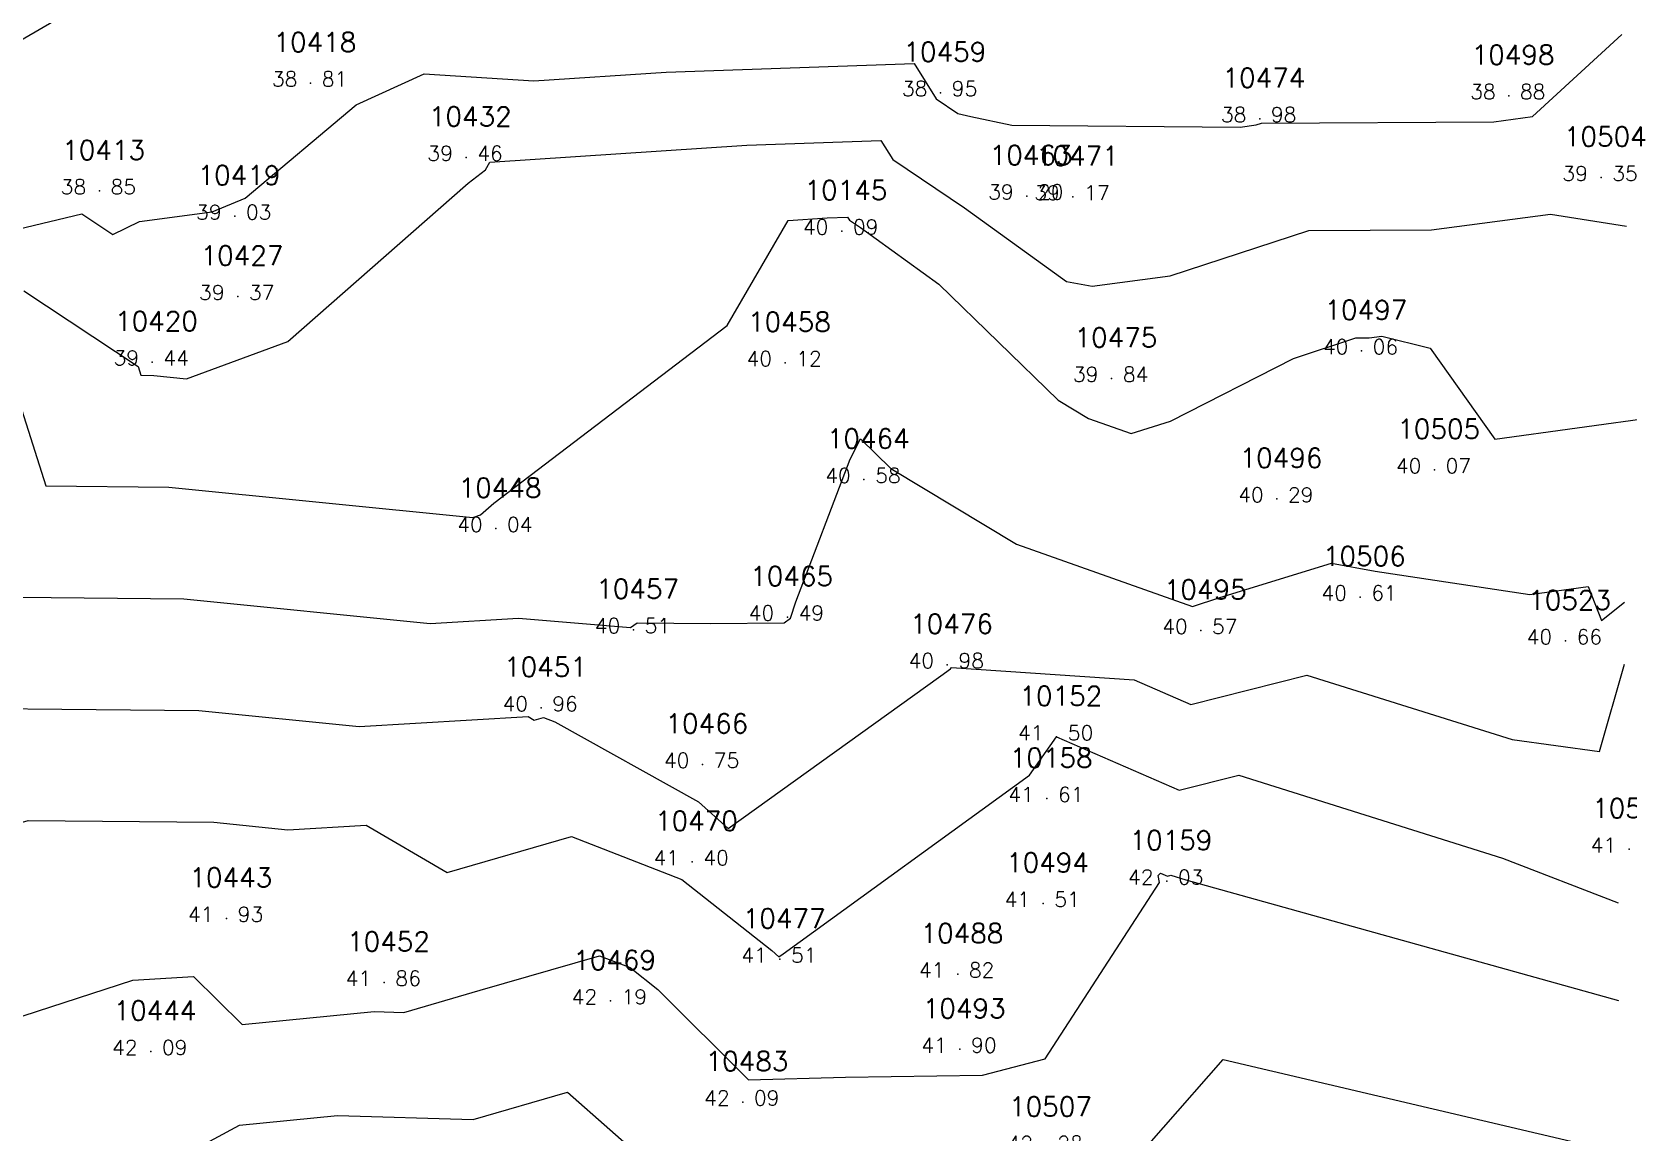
# Model space of a CAD drawing. Header units: millimetres. Extents: x 1412565 to 1412813, y 4931476 to 4931699.
# Drawn here: x 1412605.63 to 1412627.09, y 4931667.24 to 4931682.03 of the extents above; entities that cross this region are included whole.
import ezdxf
from ezdxf.enums import TextEntityAlignment as Align

# ---------------------------------------------------------------- set-up
doc = ezdxf.new("R2010")
doc.units = ezdxf.units.MM
for name, color, linetype in [('CIVIL', 50, 'Continuous'), ('CIVIL-DRAW', 80, 'Continuous'), ('CIVIL-NONAME', 130, 'Continuous'), ('CIVIL-TEXT', 240, 'Continuous'), ('CIVIL-Z', 50, 'Continuous'), ('Tcontours0', 7, 'Continuous'), ('Tcontours1', 7, 'Continuous'), ('Tcontours2', 7, 'Continuous')]:
    doc.layers.add(name, color=color, linetype=linetype)
doc.styles.add('CIVILCADMAIN', font='TXT.SHX')
doc.styles.get("Standard").update_dxf_attribs({"font": 'arial.ttf'})

# ---------------------------------------------------------------- blocks, each defined once
blk = doc.blocks.new('CIVIL-ZZ')
at = {"layer": 'CIVIL-DRAW'}
blk.add_point((0, 0), dxfattribs=at)
at = {"layer": 'CIVIL-NONAME'}
blk.add_attdef('NAME', text='', height=1.8, dxfattribs=at).set_placement((0, 2.1), align=Align.CENTER)
at = {"layer": 'CIVIL-TEXT', "flags": 8}
blk.add_attdef('TEXT', text='', height=2, dxfattribs=at).set_placement((0.2, -3.3), align=Align.CENTER)
at = {"layer": 'CIVIL-Z'}
blk.add_attdef('Z1', text='', height=1.6, dxfattribs=at).set_placement((-0.75, -0.225), align=Align.RIGHT)
blk.add_attdef('Z2', (0.75, -0.225), '', height=1.6, dxfattribs=at)

msp = doc.modelspace()

# ---------------------------------------------------------------- linework, layer by layer
at = {"layer": 'Tcontours0', "elevation": 40}
msp.add_lwpolyline([(1412605.464, 4931677.041), (1412605.821, 4931675.924), (1412607.475, 4931675.908), (1412611.562, 4931675.499), (1412611.663, 4931675.536), (1412611.842, 4931675.694), (1412614.98, 4931678.082), (1412615.799, 4931679.491), (1412616.325, 4931679.526), (1412616.6, 4931679.536), (1412616.625, 4931679.497), (1412616.772, 4931679.398), (1412617.827, 4931678.637), (1412619.43, 4931677.076), (1412619.84, 4931676.83), (1412620.413, 4931676.627), (1412620.939, 4931676.794), (1412622.594, 4931677.639), (1412623.434, 4931677.913), (1412623.611, 4931677.914), (1412623.782, 4931677.937), (1412624.431, 4931677.775), (1412625.3, 4931676.553), (1412627.518, 4931676.858)], dxfattribs=at)
at = {"layer": 'Tcontours1'}
for points, elevation in [([(1412603.922, 4931679.015), (1412606.306, 4931679.581), (1412606.721, 4931679.305), (1412607.077, 4931679.48), (1412608.057, 4931679.607), (1412608.499, 4931679.794), (1412609.991, 4931681.048), (1412610.908, 4931681.463), (1412612.38, 4931681.369), (1412614.161, 4931681.487), (1412617.494, 4931681.604), (1412617.792, 4931681.128), (1412618.082, 4931680.932), (1412618.255, 4931680.892), (1412618.81, 4931680.775), (1412621.876, 4931680.749), (1412622.094, 4931680.779), (1412622.165, 4931680.802), (1412625.289, 4931680.821), (1412625.807, 4931680.889), (1412627.011, 4931681.994)], 39), ([(1412603.27, 4931672.948), (1412607.877, 4931672.904), (1412610.031, 4931672.688), (1412612.306, 4931672.823), (1412612.386, 4931672.776), (1412612.51, 4931672.812), (1412612.665, 4931672.752), (1412614.596, 4931671.676), (1412614.992, 4931671.318), (1412617.855, 4931673.371), (1412617.983, 4931673.463), (1412617.997, 4931673.483), (1412620.453, 4931673.319), (1412621.215, 4931672.987), (1412622.776, 4931673.381), (1412625.536, 4931672.514), (1412626.707, 4931672.352), (1412627.046, 4931673.528)], 41), ([(1412604.46, 4931666.98), (1412603.043, 4931668.177), (1412604.41, 4931668.443), (1412606.99, 4931669.278), (1412607.804, 4931669.327), (1412608.459, 4931668.684), (1412610.233, 4931668.859), (1412610.631, 4931668.847), (1412611.66, 4931669.144), (1412613.266, 4931669.609), (1412613.675, 4931669.45), (1412614.047, 4931669.156), (1412615.268, 4931667.938), (1412616.573, 4931667.976), (1412618.415, 4931668.003), (1412619.255, 4931668.223), (1412620.794, 4931670.593), (1412620.775, 4931670.689), (1412620.806, 4931670.72), (1412620.899, 4931670.679), (1412620.945, 4931670.691), (1412621.146, 4931670.628), (1412626.964, 4931669.007)], 42)]:
    msp.add_lwpolyline(points, dxfattribs=dict(at, elevation=elevation))
at = {"layer": 'Tcontours2'}
for points, elevation in [([(1412604.9, 4931681.58), (1412606.115, 4931682.285), (1412607.098, 4931682.686), (1412609.016, 4931683.519), (1412609.639, 4931684.082), (1412610.406, 4931683.891), (1412611.161, 4931683.798), (1412613.279, 4931682.872), (1412613.655, 4931682.657), (1412617.371, 4931683.105), (1412618.482, 4931683.053), (1412621.083, 4931682.814), (1412624.269, 4931683.583), (1412624.722, 4931683.543), (1412625.164, 4931683.667), (1412627.079, 4931683.361)], 38.5), ([(1412605.526, 4931678.549), (1412607.059, 4931677.531), (1412607.097, 4931677.411), (1412607.274, 4931677.41), (1412607.712, 4931677.366), (1412609.073, 4931677.865), (1412611.498, 4931679.996), (1412611.73, 4931680.173), (1412611.791, 4931680.277), (1412615.243, 4931680.507), (1412617.047, 4931680.57), (1412617.208, 4931680.313), (1412618.171, 4931679.662), (1412619.544, 4931678.672), (1412619.886, 4931678.608), (1412620.937, 4931678.75), (1412622.8, 4931679.358), (1412624.45, 4931679.368), (1412626.05, 4931679.578), (1412627.073, 4931679.416)], 39.5), ([(1412604.545, 4931674.436), (1412607.676, 4931674.406), (1412610.989, 4931674.075), (1412612.175, 4931674.145), (1412613.681, 4931674.019), (1412613.772, 4931674.082), (1412614.755, 4931674.075), (1412615.746, 4931674.084), (1412615.834, 4931674.147), (1412615.904, 4931674.366), (1412616.636, 4931676.283), (1412616.771, 4931676.555), (1412617.18, 4931676.157), (1412618.871, 4931675.141), (1412621.235, 4931674.305), (1412621.605, 4931674.423), (1412623.105, 4931674.884), (1412623.694, 4931674.778), (1412625.773, 4931674.464), (1412626.557, 4931674.572), (1412626.734, 4931674.116), (1412627.047, 4931674.361)], 40.5), ([(1412597.354, 4931667.069), (1412598.123, 4931668.023), (1412598.371, 4931668.519), (1412599.548, 4931668.656), (1412601.585, 4931669.212), (1412602.617, 4931669.784), (1412603.141, 4931670.725), (1412605.583, 4931671.426), (1412608.077, 4931671.402), (1412609.074, 4931671.302), (1412610.125, 4931671.365), (1412611.214, 4931670.726), (1412612.888, 4931671.21), (1412614.371, 4931670.633), (1412615.583, 4931669.679), (1412615.676, 4931669.594), (1412615.732, 4931669.635), (1412619.046, 4931672.034), (1412619.41, 4931672.55), (1412621.057, 4931671.833), (1412621.86, 4931672.036), (1412625.406, 4931670.922), (1412626.959, 4931670.321)], 41.5), ([(1412620.044, 4931666.387), (1412621.647, 4931668.213), (1412626.554, 4931667.061)], 42.5), ([(1412607.119, 4931666.629), (1412608.422, 4931667.331), (1412609.743, 4931667.461), (1412611.565, 4931667.408), (1412612.833, 4931667.774), (1412613.972, 4931666.772)], 42.5)]:
    msp.add_lwpolyline(points, dxfattribs=dict(at, elevation=elevation))

# ---------------------------------------------------------------- block references
at = {"layer": 'CIVIL'}
ref = msp.add_blockref('CIVIL-ZZ', (1412609.38, 4931681.34, 38.81), dxfattribs=dict(at, xscale=0.2, yscale=0.2))
ref.add_attrib('Z2', '81', (1412609.53, 4931681.295), dxfattribs={"layer": 'CIVIL-Z', "height": 0.2, "style": 'CIVILCADMAIN'})
ref.add_attrib('Z1', '38', (1412608.86, 4931681.295), dxfattribs={"layer": 'CIVIL-Z', "height": 0.2, "style": 'CIVILCADMAIN'})
ref.add_attrib('NAME', '10418', (1412608.88, 4931681.76), dxfattribs={"layer": 'CIVIL-NONAME', "height": 0.26, "style": 'CIVILCADMAIN'})
ref = msp.add_blockref('CIVIL-ZZ', (1412617.85, 4931681.21, 38.95), dxfattribs=dict(at, xscale=0.2, yscale=0.2))
ref.add_attrib('Z2', '95', (1412618, 4931681.165), dxfattribs={"layer": 'CIVIL-Z', "height": 0.2, "style": 'CIVILCADMAIN'})
ref.add_attrib('Z1', '38', (1412617.33, 4931681.165), dxfattribs={"layer": 'CIVIL-Z', "height": 0.2, "style": 'CIVILCADMAIN'})
ref.add_attrib('NAME', '10459', (1412617.35, 4931681.63), dxfattribs={"layer": 'CIVIL-NONAME', "height": 0.26, "style": 'CIVILCADMAIN'})
ref = msp.add_blockref('CIVIL-ZZ', (1412625.49, 4931681.17, 38.88), dxfattribs=dict(at, xscale=0.2, yscale=0.2))
ref.add_attrib('Z2', '88', (1412625.64, 4931681.125), dxfattribs={"layer": 'CIVIL-Z', "height": 0.2, "style": 'CIVILCADMAIN'})
ref.add_attrib('Z1', '38', (1412624.97, 4931681.125), dxfattribs={"layer": 'CIVIL-Z', "height": 0.2, "style": 'CIVILCADMAIN'})
ref.add_attrib('NAME', '10498', (1412624.99, 4931681.59), dxfattribs={"layer": 'CIVIL-NONAME', "height": 0.26, "style": 'CIVILCADMAIN'})
ref = msp.add_blockref('CIVIL-ZZ', (1412622.14, 4931680.86, 38.98), dxfattribs=dict(at, xscale=0.2, yscale=0.2))
ref.add_attrib('Z2', '98', (1412622.29, 4931680.815), dxfattribs={"layer": 'CIVIL-Z', "height": 0.2, "style": 'CIVILCADMAIN'})
ref.add_attrib('Z1', '38', (1412621.62, 4931680.815), dxfattribs={"layer": 'CIVIL-Z', "height": 0.2, "style": 'CIVILCADMAIN'})
ref.add_attrib('NAME', '10474', (1412621.64, 4931681.28), dxfattribs={"layer": 'CIVIL-NONAME', "height": 0.26, "style": 'CIVILCADMAIN'})
ref = msp.add_blockref('CIVIL-ZZ', (1412611.47, 4931680.34, 39.46), dxfattribs=dict(at, xscale=0.2, yscale=0.2))
ref.add_attrib('Z2', '46', (1412611.62, 4931680.295), dxfattribs={"layer": 'CIVIL-Z', "height": 0.2, "style": 'CIVILCADMAIN'})
ref.add_attrib('Z1', '39', (1412610.95, 4931680.295), dxfattribs={"layer": 'CIVIL-Z', "height": 0.2, "style": 'CIVILCADMAIN'})
ref.add_attrib('NAME', '10432', (1412610.97, 4931680.76), dxfattribs={"layer": 'CIVIL-NONAME', "height": 0.26, "style": 'CIVILCADMAIN'})
ref = msp.add_blockref('CIVIL-ZZ', (1412626.73, 4931680.07, 39.35), dxfattribs=dict(at, xscale=0.2, yscale=0.2))
ref.add_attrib('Z2', '35', (1412626.88, 4931680.025), dxfattribs={"layer": 'CIVIL-Z', "height": 0.2, "style": 'CIVILCADMAIN'})
ref.add_attrib('Z1', '39', (1412626.21, 4931680.025), dxfattribs={"layer": 'CIVIL-Z', "height": 0.2, "style": 'CIVILCADMAIN'})
ref.add_attrib('NAME', '10504', (1412626.23, 4931680.49), dxfattribs={"layer": 'CIVIL-NONAME', "height": 0.26, "style": 'CIVILCADMAIN'})
ref = msp.add_blockref('CIVIL-ZZ', (1412606.54, 4931679.89, 38.85), dxfattribs=dict(at, xscale=0.2, yscale=0.2))
ref.add_attrib('Z2', '85', (1412606.69, 4931679.845), dxfattribs={"layer": 'CIVIL-Z', "height": 0.2, "style": 'CIVILCADMAIN'})
ref.add_attrib('Z1', '38', (1412606.02, 4931679.845), dxfattribs={"layer": 'CIVIL-Z', "height": 0.2, "style": 'CIVILCADMAIN'})
ref.add_attrib('NAME', '10413', (1412606.04, 4931680.31), dxfattribs={"layer": 'CIVIL-NONAME', "height": 0.26, "style": 'CIVILCADMAIN'})
ref = msp.add_blockref('CIVIL-ZZ', (1412619.01, 4931679.82, 39.2), dxfattribs=dict(at, xscale=0.2, yscale=0.2))
ref.add_attrib('Z2', '20', (1412619.16, 4931679.775), dxfattribs={"layer": 'CIVIL-Z', "height": 0.2, "style": 'CIVILCADMAIN'})
ref.add_attrib('Z1', '39', (1412618.49, 4931679.775), dxfattribs={"layer": 'CIVIL-Z', "height": 0.2, "style": 'CIVILCADMAIN'})
ref.add_attrib('NAME', '10463', (1412618.51, 4931680.24), dxfattribs={"layer": 'CIVIL-NONAME', "height": 0.26, "style": 'CIVILCADMAIN'})
ref = msp.add_blockref('CIVIL-ZZ', (1412619.63, 4931679.81, 39.17), dxfattribs=dict(at, xscale=0.2, yscale=0.2))
ref.add_attrib('Z2', '17', (1412619.78, 4931679.765), dxfattribs={"layer": 'CIVIL-Z', "height": 0.2, "style": 'CIVILCADMAIN'})
ref.add_attrib('Z1', '39', (1412619.11, 4931679.765), dxfattribs={"layer": 'CIVIL-Z', "height": 0.2, "style": 'CIVILCADMAIN'})
ref.add_attrib('NAME', '10471', (1412619.13, 4931680.23), dxfattribs={"layer": 'CIVIL-NONAME', "height": 0.26, "style": 'CIVILCADMAIN'})
ref = msp.add_blockref('CIVIL-ZZ', (1412608.36, 4931679.55, 39.03), dxfattribs=dict(at, xscale=0.2, yscale=0.2))
ref.add_attrib('Z2', '03', (1412608.51, 4931679.505), dxfattribs={"layer": 'CIVIL-Z', "height": 0.2, "style": 'CIVILCADMAIN'})
ref.add_attrib('Z1', '39', (1412607.84, 4931679.505), dxfattribs={"layer": 'CIVIL-Z', "height": 0.2, "style": 'CIVILCADMAIN'})
ref.add_attrib('NAME', '10419', (1412607.86, 4931679.97), dxfattribs={"layer": 'CIVIL-NONAME', "height": 0.26, "style": 'CIVILCADMAIN'})
ref = msp.add_blockref('CIVIL-ZZ', (1412616.52, 4931679.35, 40.09), dxfattribs=dict(at, xscale=0.2, yscale=0.2))
ref.add_attrib('Z2', '09', (1412616.67, 4931679.305), dxfattribs={"layer": 'CIVIL-Z', "height": 0.2, "style": 'CIVILCADMAIN'})
ref.add_attrib('Z1', '40', (1412616, 4931679.305), dxfattribs={"layer": 'CIVIL-Z', "height": 0.2, "style": 'CIVILCADMAIN'})
ref.add_attrib('NAME', '10145', (1412616.02, 4931679.77), dxfattribs={"layer": 'CIVIL-NONAME', "height": 0.26, "style": 'CIVILCADMAIN'})
ref = msp.add_blockref('CIVIL-ZZ', (1412608.4, 4931678.47, 39.37), dxfattribs=dict(at, xscale=0.2, yscale=0.2))
ref.add_attrib('Z2', '37', (1412608.55, 4931678.425), dxfattribs={"layer": 'CIVIL-Z', "height": 0.2, "style": 'CIVILCADMAIN'})
ref.add_attrib('Z1', '39', (1412607.88, 4931678.425), dxfattribs={"layer": 'CIVIL-Z', "height": 0.2, "style": 'CIVILCADMAIN'})
ref.add_attrib('NAME', '10427', (1412607.9, 4931678.89), dxfattribs={"layer": 'CIVIL-NONAME', "height": 0.26, "style": 'CIVILCADMAIN'})
ref = msp.add_blockref('CIVIL-ZZ', (1412623.51, 4931677.74, 40.06), dxfattribs=dict(at, xscale=0.2, yscale=0.2))
ref.add_attrib('Z2', '06', (1412623.66, 4931677.695), dxfattribs={"layer": 'CIVIL-Z', "height": 0.2, "style": 'CIVILCADMAIN'})
ref.add_attrib('Z1', '40', (1412622.99, 4931677.695), dxfattribs={"layer": 'CIVIL-Z', "height": 0.2, "style": 'CIVILCADMAIN'})
ref.add_attrib('NAME', '10497', (1412623.01, 4931678.16), dxfattribs={"layer": 'CIVIL-NONAME', "height": 0.26, "style": 'CIVILCADMAIN'})
ref = msp.add_blockref('CIVIL-ZZ', (1412607.25, 4931677.59, 39.44), dxfattribs=dict(at, xscale=0.2, yscale=0.2))
ref.add_attrib('Z2', '44', (1412607.4, 4931677.545), dxfattribs={"layer": 'CIVIL-Z', "height": 0.2, "style": 'CIVILCADMAIN'})
ref.add_attrib('Z1', '39', (1412606.73, 4931677.545), dxfattribs={"layer": 'CIVIL-Z', "height": 0.2, "style": 'CIVILCADMAIN'})
ref.add_attrib('NAME', '10420', (1412606.75, 4931678.01), dxfattribs={"layer": 'CIVIL-NONAME', "height": 0.26, "style": 'CIVILCADMAIN'})
ref = msp.add_blockref('CIVIL-ZZ', (1412615.76, 4931677.58, 40.12), dxfattribs=dict(at, xscale=0.2, yscale=0.2))
ref.add_attrib('Z2', '12', (1412615.91, 4931677.535), dxfattribs={"layer": 'CIVIL-Z', "height": 0.2, "style": 'CIVILCADMAIN'})
ref.add_attrib('Z1', '40', (1412615.24, 4931677.535), dxfattribs={"layer": 'CIVIL-Z', "height": 0.2, "style": 'CIVILCADMAIN'})
ref.add_attrib('NAME', '10458', (1412615.26, 4931678), dxfattribs={"layer": 'CIVIL-NONAME', "height": 0.26, "style": 'CIVILCADMAIN'})
ref = msp.add_blockref('CIVIL-ZZ', (1412620.15, 4931677.37, 39.84), dxfattribs=dict(at, xscale=0.2, yscale=0.2))
ref.add_attrib('Z2', '84', (1412620.3, 4931677.325), dxfattribs={"layer": 'CIVIL-Z', "height": 0.2, "style": 'CIVILCADMAIN'})
ref.add_attrib('Z1', '39', (1412619.63, 4931677.325), dxfattribs={"layer": 'CIVIL-Z', "height": 0.2, "style": 'CIVILCADMAIN'})
ref.add_attrib('NAME', '10475', (1412619.65, 4931677.79), dxfattribs={"layer": 'CIVIL-NONAME', "height": 0.26, "style": 'CIVILCADMAIN'})
ref = msp.add_blockref('CIVIL-ZZ', (1412616.82, 4931676.01, 40.58), dxfattribs=dict(at, xscale=0.2, yscale=0.2))
ref.add_attrib('Z2', '58', (1412616.97, 4931675.965), dxfattribs={"layer": 'CIVIL-Z', "height": 0.2, "style": 'CIVILCADMAIN'})
ref.add_attrib('Z1', '40', (1412616.3, 4931675.965), dxfattribs={"layer": 'CIVIL-Z', "height": 0.2, "style": 'CIVILCADMAIN'})
ref.add_attrib('NAME', '10464', (1412616.32, 4931676.43), dxfattribs={"layer": 'CIVIL-NONAME', "height": 0.26, "style": 'CIVILCADMAIN'})
ref = msp.add_blockref('CIVIL-ZZ', (1412624.49, 4931676.14, 40.07), dxfattribs=dict(at, xscale=0.2, yscale=0.2))
ref.add_attrib('Z2', '07', (1412624.64, 4931676.095), dxfattribs={"layer": 'CIVIL-Z', "height": 0.2, "style": 'CIVILCADMAIN'})
ref.add_attrib('Z1', '40', (1412623.97, 4931676.095), dxfattribs={"layer": 'CIVIL-Z', "height": 0.2, "style": 'CIVILCADMAIN'})
ref.add_attrib('NAME', '10505', (1412623.99, 4931676.56), dxfattribs={"layer": 'CIVIL-NONAME', "height": 0.26, "style": 'CIVILCADMAIN'})
ref = msp.add_blockref('CIVIL-ZZ', (1412622.37, 4931675.75, 40.29), dxfattribs=dict(at, xscale=0.2, yscale=0.2))
ref.add_attrib('Z2', '29', (1412622.52, 4931675.705), dxfattribs={"layer": 'CIVIL-Z', "height": 0.2, "style": 'CIVILCADMAIN'})
ref.add_attrib('Z1', '40', (1412621.85, 4931675.705), dxfattribs={"layer": 'CIVIL-Z', "height": 0.2, "style": 'CIVILCADMAIN'})
ref.add_attrib('NAME', '10496', (1412621.87, 4931676.17), dxfattribs={"layer": 'CIVIL-NONAME', "height": 0.26, "style": 'CIVILCADMAIN'})
ref = msp.add_blockref('CIVIL-ZZ', (1412611.87, 4931675.35, 40.04), dxfattribs=dict(at, xscale=0.2, yscale=0.2))
ref.add_attrib('Z2', '04', (1412612.02, 4931675.305), dxfattribs={"layer": 'CIVIL-Z', "height": 0.2, "style": 'CIVILCADMAIN'})
ref.add_attrib('Z1', '40', (1412611.35, 4931675.305), dxfattribs={"layer": 'CIVIL-Z', "height": 0.2, "style": 'CIVILCADMAIN'})
ref.add_attrib('NAME', '10448', (1412611.37, 4931675.77), dxfattribs={"layer": 'CIVIL-NONAME', "height": 0.26, "style": 'CIVILCADMAIN'})
ref = msp.add_blockref('CIVIL-ZZ', (1412623.49, 4931674.43, 40.61), dxfattribs=dict(at, xscale=0.2, yscale=0.2))
ref.add_attrib('Z2', '61', (1412623.64, 4931674.385), dxfattribs={"layer": 'CIVIL-Z', "height": 0.2, "style": 'CIVILCADMAIN'})
ref.add_attrib('Z1', '40', (1412622.97, 4931674.385), dxfattribs={"layer": 'CIVIL-Z', "height": 0.2, "style": 'CIVILCADMAIN'})
ref.add_attrib('NAME', '10506', (1412622.99, 4931674.85), dxfattribs={"layer": 'CIVIL-NONAME', "height": 0.26, "style": 'CIVILCADMAIN'})
ref = msp.add_blockref('CIVIL-ZZ', (1412615.79, 4931674.16, 40.49), dxfattribs=dict(at, xscale=0.2, yscale=0.2))
ref.add_attrib('Z2', '49', (1412615.94, 4931674.115), dxfattribs={"layer": 'CIVIL-Z', "height": 0.2, "style": 'CIVILCADMAIN'})
ref.add_attrib('Z1', '40', (1412615.27, 4931674.115), dxfattribs={"layer": 'CIVIL-Z', "height": 0.2, "style": 'CIVILCADMAIN'})
ref.add_attrib('NAME', '10465', (1412615.29, 4931674.58), dxfattribs={"layer": 'CIVIL-NONAME', "height": 0.26, "style": 'CIVILCADMAIN'})
ref = msp.add_blockref('CIVIL-ZZ', (1412613.72, 4931673.99, 40.51), dxfattribs=dict(at, xscale=0.2, yscale=0.2))
ref.add_attrib('Z2', '51', (1412613.87, 4931673.945), dxfattribs={"layer": 'CIVIL-Z', "height": 0.2, "style": 'CIVILCADMAIN'})
ref.add_attrib('Z1', '40', (1412613.2, 4931673.945), dxfattribs={"layer": 'CIVIL-Z', "height": 0.2, "style": 'CIVILCADMAIN'})
ref.add_attrib('NAME', '10457', (1412613.22, 4931674.41), dxfattribs={"layer": 'CIVIL-NONAME', "height": 0.26, "style": 'CIVILCADMAIN'})
ref = msp.add_blockref('CIVIL-ZZ', (1412621.35, 4931673.98, 40.57), dxfattribs=dict(at, xscale=0.2, yscale=0.2))
ref.add_attrib('Z2', '57', (1412621.5, 4931673.935), dxfattribs={"layer": 'CIVIL-Z', "height": 0.2, "style": 'CIVILCADMAIN'})
ref.add_attrib('Z1', '40', (1412620.83, 4931673.935), dxfattribs={"layer": 'CIVIL-Z', "height": 0.2, "style": 'CIVILCADMAIN'})
ref.add_attrib('NAME', '10495', (1412620.85, 4931674.4), dxfattribs={"layer": 'CIVIL-NONAME', "height": 0.26, "style": 'CIVILCADMAIN'})
ref = msp.add_blockref('CIVIL-ZZ', (1412626.25, 4931673.84, 40.66), dxfattribs=dict(at, xscale=0.2, yscale=0.2))
ref.add_attrib('Z2', '66', (1412626.4, 4931673.795), dxfattribs={"layer": 'CIVIL-Z', "height": 0.2, "style": 'CIVILCADMAIN'})
ref.add_attrib('Z1', '40', (1412625.73, 4931673.795), dxfattribs={"layer": 'CIVIL-Z', "height": 0.2, "style": 'CIVILCADMAIN'})
ref.add_attrib('NAME', '10523', (1412625.75, 4931674.26), dxfattribs={"layer": 'CIVIL-NONAME', "height": 0.26, "style": 'CIVILCADMAIN'})
ref = msp.add_blockref('CIVIL-ZZ', (1412617.94, 4931673.52, 40.98), dxfattribs=dict(at, xscale=0.2, yscale=0.2))
ref.add_attrib('Z2', '98', (1412618.09, 4931673.475), dxfattribs={"layer": 'CIVIL-Z', "height": 0.2, "style": 'CIVILCADMAIN'})
ref.add_attrib('Z1', '40', (1412617.42, 4931673.475), dxfattribs={"layer": 'CIVIL-Z', "height": 0.2, "style": 'CIVILCADMAIN'})
ref.add_attrib('NAME', '10476', (1412617.44, 4931673.94), dxfattribs={"layer": 'CIVIL-NONAME', "height": 0.26, "style": 'CIVILCADMAIN'})
ref = msp.add_blockref('CIVIL-ZZ', (1412612.48, 4931672.94, 40.96), dxfattribs=dict(at, xscale=0.2, yscale=0.2))
ref.add_attrib('Z2', '96', (1412612.63, 4931672.895), dxfattribs={"layer": 'CIVIL-Z', "height": 0.2, "style": 'CIVILCADMAIN'})
ref.add_attrib('Z1', '40', (1412611.96, 4931672.895), dxfattribs={"layer": 'CIVIL-Z', "height": 0.2, "style": 'CIVILCADMAIN'})
ref.add_attrib('NAME', '10451', (1412611.98, 4931673.36), dxfattribs={"layer": 'CIVIL-NONAME', "height": 0.26, "style": 'CIVILCADMAIN'})
ref = msp.add_blockref('CIVIL-ZZ', (1412619.41, 4931672.55, 41.5), dxfattribs=dict(at, xscale=0.2, yscale=0.2))
ref.add_attrib('Z2', '50', (1412619.56, 4931672.505), dxfattribs={"layer": 'CIVIL-Z', "height": 0.2, "style": 'CIVILCADMAIN'})
ref.add_attrib('Z1', '41', (1412618.89, 4931672.505), dxfattribs={"layer": 'CIVIL-Z', "height": 0.2, "style": 'CIVILCADMAIN'})
ref.add_attrib('NAME', '10152', (1412618.91, 4931672.97), dxfattribs={"layer": 'CIVIL-NONAME', "height": 0.26, "style": 'CIVILCADMAIN'})
ref = msp.add_blockref('CIVIL-ZZ', (1412614.65, 4931672.18, 40.75), dxfattribs=dict(at, xscale=0.2, yscale=0.2))
ref.add_attrib('Z2', '75', (1412614.8, 4931672.135), dxfattribs={"layer": 'CIVIL-Z', "height": 0.2, "style": 'CIVILCADMAIN'})
ref.add_attrib('Z1', '40', (1412614.13, 4931672.135), dxfattribs={"layer": 'CIVIL-Z', "height": 0.2, "style": 'CIVILCADMAIN'})
ref.add_attrib('NAME', '10466', (1412614.15, 4931672.6), dxfattribs={"layer": 'CIVIL-NONAME', "height": 0.26, "style": 'CIVILCADMAIN'})
ref = msp.add_blockref('CIVIL-ZZ', (1412619.28, 4931671.72, 41.61), dxfattribs=dict(at, xscale=0.2, yscale=0.2))
ref.add_attrib('Z2', '61', (1412619.43, 4931671.675), dxfattribs={"layer": 'CIVIL-Z', "height": 0.2, "style": 'CIVILCADMAIN'})
ref.add_attrib('Z1', '41', (1412618.76, 4931671.675), dxfattribs={"layer": 'CIVIL-Z', "height": 0.2, "style": 'CIVILCADMAIN'})
ref.add_attrib('NAME', '10158', (1412618.78, 4931672.14), dxfattribs={"layer": 'CIVIL-NONAME', "height": 0.26, "style": 'CIVILCADMAIN'})
ref = msp.add_blockref('CIVIL-ZZ', (1412614.51, 4931670.87, 41.4), dxfattribs=dict(at, xscale=0.2, yscale=0.2))
ref.add_attrib('Z2', '40', (1412614.66, 4931670.825), dxfattribs={"layer": 'CIVIL-Z', "height": 0.2, "style": 'CIVILCADMAIN'})
ref.add_attrib('Z1', '41', (1412613.99, 4931670.825), dxfattribs={"layer": 'CIVIL-Z', "height": 0.2, "style": 'CIVILCADMAIN'})
ref.add_attrib('NAME', '10470', (1412614.01, 4931671.29), dxfattribs={"layer": 'CIVIL-NONAME', "height": 0.26, "style": 'CIVILCADMAIN'})
ref = msp.add_blockref('CIVIL-ZZ', (1412627.11, 4931671.04, 41.3), dxfattribs=dict(at, xscale=0.2, yscale=0.2))
ref.add_attrib('Z2', '30', (1412627.26, 4931670.995), dxfattribs={"layer": 'CIVIL-Z', "height": 0.2, "style": 'CIVILCADMAIN'})
ref.add_attrib('Z1', '41', (1412626.59, 4931670.995), dxfattribs={"layer": 'CIVIL-Z', "height": 0.2, "style": 'CIVILCADMAIN'})
ref.add_attrib('NAME', '10536', (1412626.61, 4931671.46), dxfattribs={"layer": 'CIVIL-NONAME', "height": 0.26, "style": 'CIVILCADMAIN'})
ref = msp.add_blockref('CIVIL-ZZ', (1412620.89, 4931670.61, 42.03), dxfattribs=dict(at, xscale=0.2, yscale=0.2))
ref.add_attrib('Z2', '03', (1412621.04, 4931670.565), dxfattribs={"layer": 'CIVIL-Z', "height": 0.2, "style": 'CIVILCADMAIN'})
ref.add_attrib('Z1', '42', (1412620.37, 4931670.565), dxfattribs={"layer": 'CIVIL-Z', "height": 0.2, "style": 'CIVILCADMAIN'})
ref.add_attrib('NAME', '10159', (1412620.39, 4931671.03), dxfattribs={"layer": 'CIVIL-NONAME', "height": 0.26, "style": 'CIVILCADMAIN'})
ref = msp.add_blockref('CIVIL-ZZ', (1412619.23, 4931670.31, 41.51), dxfattribs=dict(at, xscale=0.2, yscale=0.2))
ref.add_attrib('Z2', '51', (1412619.38, 4931670.265), dxfattribs={"layer": 'CIVIL-Z', "height": 0.2, "style": 'CIVILCADMAIN'})
ref.add_attrib('Z1', '41', (1412618.71, 4931670.265), dxfattribs={"layer": 'CIVIL-Z', "height": 0.2, "style": 'CIVILCADMAIN'})
ref.add_attrib('NAME', '10494', (1412618.73, 4931670.73), dxfattribs={"layer": 'CIVIL-NONAME', "height": 0.26, "style": 'CIVILCADMAIN'})
ref = msp.add_blockref('CIVIL-ZZ', (1412608.25, 4931670.11, 41.93), dxfattribs=dict(at, xscale=0.2, yscale=0.2))
ref.add_attrib('Z2', '93', (1412608.4, 4931670.065), dxfattribs={"layer": 'CIVIL-Z', "height": 0.2, "style": 'CIVILCADMAIN'})
ref.add_attrib('Z1', '41', (1412607.73, 4931670.065), dxfattribs={"layer": 'CIVIL-Z', "height": 0.2, "style": 'CIVILCADMAIN'})
ref.add_attrib('NAME', '10443', (1412607.75, 4931670.53), dxfattribs={"layer": 'CIVIL-NONAME', "height": 0.26, "style": 'CIVILCADMAIN'})
ref = msp.add_blockref('CIVIL-ZZ', (1412615.69, 4931669.56, 41.51), dxfattribs=dict(at, xscale=0.2, yscale=0.2))
ref.add_attrib('Z2', '51', (1412615.84, 4931669.515), dxfattribs={"layer": 'CIVIL-Z', "height": 0.2, "style": 'CIVILCADMAIN'})
ref.add_attrib('Z1', '41', (1412615.17, 4931669.515), dxfattribs={"layer": 'CIVIL-Z', "height": 0.2, "style": 'CIVILCADMAIN'})
ref.add_attrib('NAME', '10477', (1412615.19, 4931669.98), dxfattribs={"layer": 'CIVIL-NONAME', "height": 0.26, "style": 'CIVILCADMAIN'})
ref = msp.add_blockref('CIVIL-ZZ', (1412618.08, 4931669.36, 41.82), dxfattribs=dict(at, xscale=0.2, yscale=0.2))
ref.add_attrib('Z2', '82', (1412618.23, 4931669.315), dxfattribs={"layer": 'CIVIL-Z', "height": 0.2, "style": 'CIVILCADMAIN'})
ref.add_attrib('Z1', '41', (1412617.56, 4931669.315), dxfattribs={"layer": 'CIVIL-Z', "height": 0.2, "style": 'CIVILCADMAIN'})
ref.add_attrib('NAME', '10488', (1412617.58, 4931669.78), dxfattribs={"layer": 'CIVIL-NONAME', "height": 0.26, "style": 'CIVILCADMAIN'})
ref = msp.add_blockref('CIVIL-ZZ', (1412610.37, 4931669.25, 41.86), dxfattribs=dict(at, xscale=0.2, yscale=0.2))
ref.add_attrib('Z2', '86', (1412610.52, 4931669.205), dxfattribs={"layer": 'CIVIL-Z', "height": 0.2, "style": 'CIVILCADMAIN'})
ref.add_attrib('Z1', '41', (1412609.85, 4931669.205), dxfattribs={"layer": 'CIVIL-Z', "height": 0.2, "style": 'CIVILCADMAIN'})
ref.add_attrib('NAME', '10452', (1412609.87, 4931669.67), dxfattribs={"layer": 'CIVIL-NONAME', "height": 0.26, "style": 'CIVILCADMAIN'})
ref = msp.add_blockref('CIVIL-ZZ', (1412613.41, 4931669, 42.19), dxfattribs=dict(at, xscale=0.2, yscale=0.2))
ref.add_attrib('Z2', '19', (1412613.56, 4931668.955), dxfattribs={"layer": 'CIVIL-Z', "height": 0.2, "style": 'CIVILCADMAIN'})
ref.add_attrib('Z1', '42', (1412612.89, 4931668.955), dxfattribs={"layer": 'CIVIL-Z', "height": 0.2, "style": 'CIVILCADMAIN'})
ref.add_attrib('NAME', '10469', (1412612.91, 4931669.42), dxfattribs={"layer": 'CIVIL-NONAME', "height": 0.26, "style": 'CIVILCADMAIN'})
ref = msp.add_blockref('CIVIL-ZZ', (1412607.23, 4931668.32, 42.09), dxfattribs=dict(at, xscale=0.2, yscale=0.2))
ref.add_attrib('Z2', '09', (1412607.38, 4931668.275), dxfattribs={"layer": 'CIVIL-Z', "height": 0.2, "style": 'CIVILCADMAIN'})
ref.add_attrib('Z1', '42', (1412606.71, 4931668.275), dxfattribs={"layer": 'CIVIL-Z', "height": 0.2, "style": 'CIVILCADMAIN'})
ref.add_attrib('NAME', '10444', (1412606.73, 4931668.74), dxfattribs={"layer": 'CIVIL-NONAME', "height": 0.26, "style": 'CIVILCADMAIN'})
ref = msp.add_blockref('CIVIL-ZZ', (1412618.11, 4931668.35, 41.9), dxfattribs=dict(at, xscale=0.2, yscale=0.2))
ref.add_attrib('Z2', '90', (1412618.26, 4931668.305), dxfattribs={"layer": 'CIVIL-Z', "height": 0.2, "style": 'CIVILCADMAIN'})
ref.add_attrib('Z1', '41', (1412617.59, 4931668.305), dxfattribs={"layer": 'CIVIL-Z', "height": 0.2, "style": 'CIVILCADMAIN'})
ref.add_attrib('NAME', '10493', (1412617.61, 4931668.77), dxfattribs={"layer": 'CIVIL-NONAME', "height": 0.26, "style": 'CIVILCADMAIN'})
ref = msp.add_blockref('CIVIL-ZZ', (1412615.19, 4931667.64, 42.09), dxfattribs=dict(at, xscale=0.2, yscale=0.2))
ref.add_attrib('Z2', '09', (1412615.34, 4931667.595), dxfattribs={"layer": 'CIVIL-Z', "height": 0.2, "style": 'CIVILCADMAIN'})
ref.add_attrib('Z1', '42', (1412614.67, 4931667.595), dxfattribs={"layer": 'CIVIL-Z', "height": 0.2, "style": 'CIVILCADMAIN'})
ref.add_attrib('NAME', '10483', (1412614.69, 4931668.06), dxfattribs={"layer": 'CIVIL-NONAME', "height": 0.26, "style": 'CIVILCADMAIN'})
ref = msp.add_blockref('CIVIL-ZZ', (1412619.27, 4931667.03, 42.28), dxfattribs=dict(at, xscale=0.2, yscale=0.2))
ref.add_attrib('Z2', '28', (1412619.42, 4931666.985), dxfattribs={"layer": 'CIVIL-Z', "height": 0.2, "style": 'CIVILCADMAIN'})
ref.add_attrib('Z1', '42', (1412618.75, 4931666.985), dxfattribs={"layer": 'CIVIL-Z', "height": 0.2, "style": 'CIVILCADMAIN'})
ref.add_attrib('NAME', '10507', (1412618.77, 4931667.45), dxfattribs={"layer": 'CIVIL-NONAME', "height": 0.26, "style": 'CIVILCADMAIN'})

doc.saveas('drawing.dxf')
